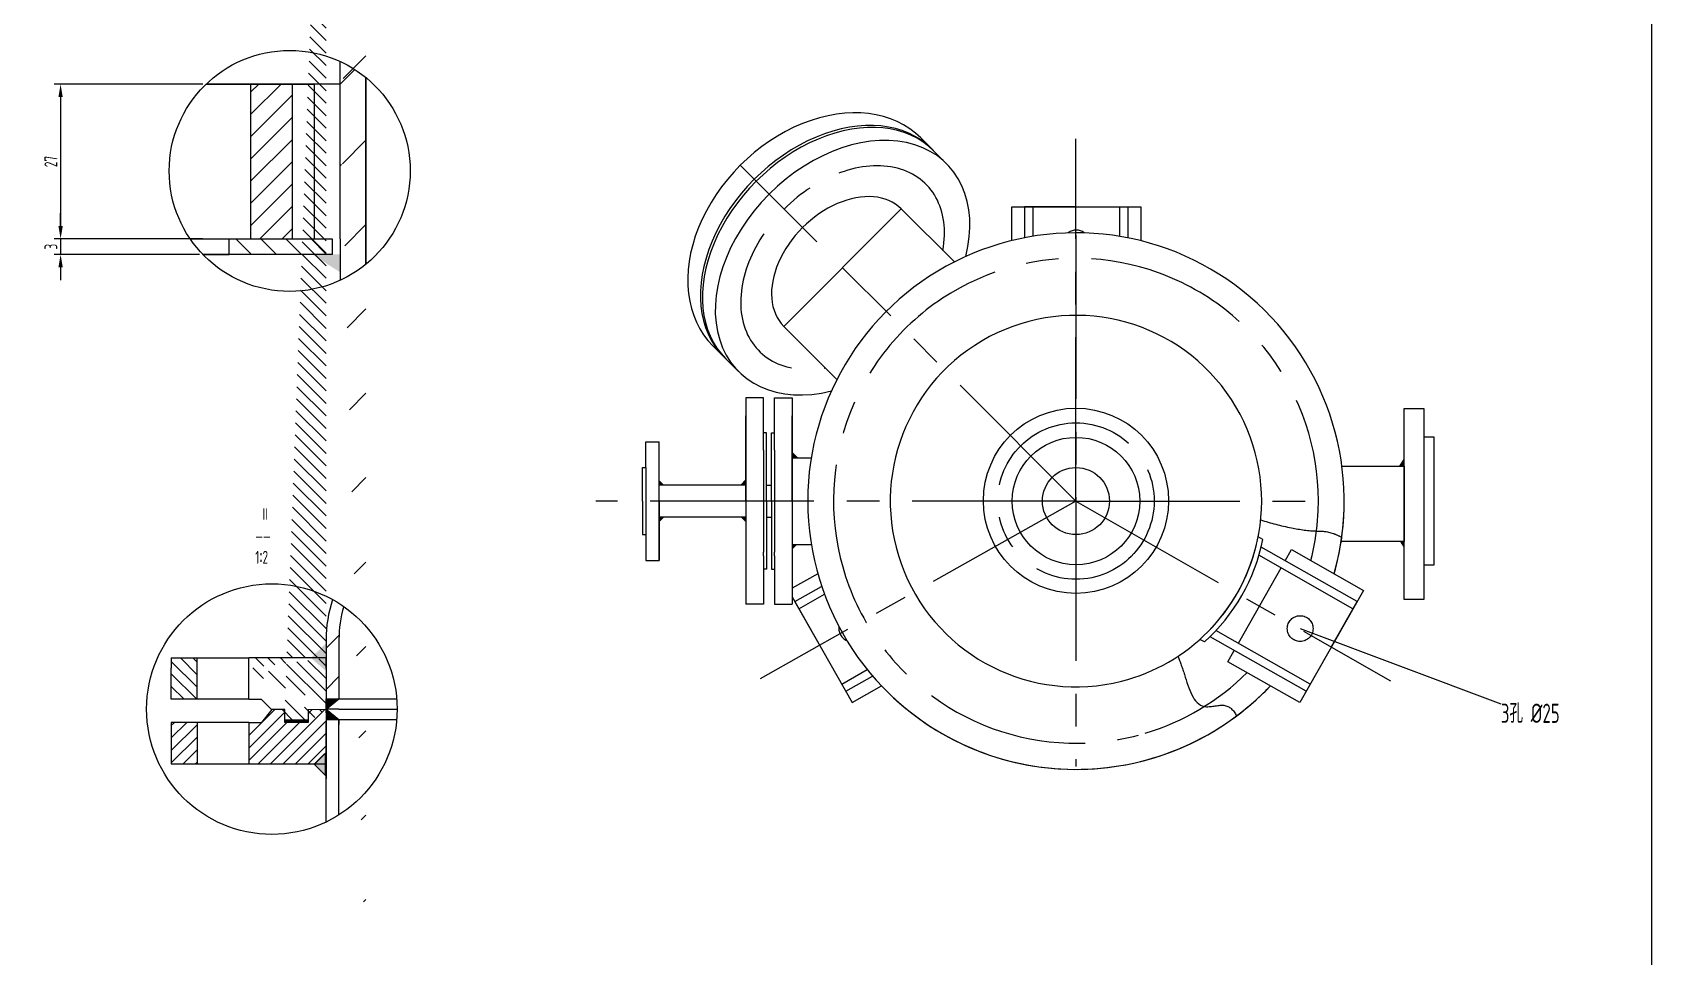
# Model space of a CAD drawing. Extents: x 1431 to 2420, y 1211 to 2052.
# Drawn here: x 1711.5 to 2025.4, y 1568.9 to 1748 of the extents above; entities that cross this region are included whole.
import ezdxf

# ---------------------------------------------------------------- set-up
doc = ezdxf.new("R2010")
doc.units = 0
doc.linetypes.add('CENTER', pattern=[50.8, 31.75, -6.35, 6.35, -6.35])
doc.linetypes.add('CENTER2', pattern=[28.575, 19.05, -3.175, 3.175, -3.175])
doc.layers.get('0').update_dxf_attribs({"linetype": 'CONTINUOUS'})
doc.layers.get('DEFPOINTS').update_dxf_attribs({"linetype": 'CONTINUOUS'})
for name, color, linetype in [('ZHONGXINGX', 7, 'CENTER2'), ('中心线', 1, 'CENTER'), ('中线', 250, 'CONTINUOUS'), ('吊耳', 250, 'CONTINUOUS'), ('图层1', 5, 'CONTINUOUS'), ('塔体边框', 250, 'CONTINUOUS'), ('引线', 250, 'CONTINUOUS'), ('手孔', 250, 'CONTINUOUS'), ('标注线', 250, 'CENTER'), ('法兰', 250, 'CONTINUOUS'), ('细实线', 7, 'CONTINUOUS'), ('进气管', 250, 'CENTER'), ('进液管', 250, 'CENTER')]:
    doc.layers.add(name, color=color, linetype=linetype)
doc.styles.get("Standard").update_dxf_attribs({"font": 'isocp.shx', "width": 0.707, "bigfont": 'hztxt.shx'})
doc.dimstyles.new('ISO-25', dxfattribs={"dimtxt": 2.5, "dimasz": 2.5, "dimexe": 1.25, "dimexo": 0.625, "dimtad": 1, "dimtxsty": 'STANDARD', "dimcen": 2.5, "dimazin": 3, "dimtfac": 1, "dimtmove": 0, "dimatfit": 3})
pattern_1 = [(135, (1488.7896, 1317.9965), (-1.2123346, -1.2123346), [])]

# ---------------------------------------------------------------- blocks, each defined once
blk = doc.blocks.new('*D39')
at = {"layer": 'DEFPOINTS', "color": 0}
for p in [(1745.14, 1737.98), (1716.92, 1707.97), (1745.14, 1707.97)]:
    blk.add_point(p, dxfattribs=at)
at = {"layer": '细实线', "color": 0}
for p, q in [((1744.52, 1737.98), (1715.67, 1737.98)), ((1716.92, 1735.48), (1716.92, 1710.47)), ((1744.52, 1707.97), (1715.67, 1707.97))]:
    blk.add_line(p, q, dxfattribs=at)
for points in [[(1716.5, 1735.48), (1717.33, 1735.48), (1716.92, 1737.98)], [(1716.5, 1710.47), (1717.33, 1710.47), (1716.92, 1707.97)]]:
    blk.add_solid(points, dxfattribs=at)
at = {"layer": '细实线', "color": 0, "insert": (1715.04, 1722.98), "char_height": 2.5, "attachment_point": 5, "rotation": 90}
blk.add_mtext('27', dxfattribs=at)
blk = doc.blocks.new('*D40')
at = {"layer": 'DEFPOINTS', "color": 0}
for p in [(1742.05, 1707.97), (1716.92, 1704.97), (1744.49, 1704.97)]:
    blk.add_point(p, dxfattribs=at)
at = {"layer": '细实线', "color": 0}
for p, q in [((1716.92, 1710.47), (1716.92, 1712.97)), ((1741.42, 1707.97), (1715.67, 1707.97)), ((1716.92, 1707.97), (1716.92, 1704.97)), ((1743.86, 1704.97), (1715.67, 1704.97)), ((1716.92, 1702.47), (1716.92, 1699.97))]:
    blk.add_line(p, q, dxfattribs=at)
for points in [[(1716.5, 1710.47), (1717.34, 1710.47), (1716.92, 1707.97)], [(1716.5, 1702.47), (1717.34, 1702.47), (1716.92, 1704.97)]]:
    blk.add_solid(points, dxfattribs=at)
at = {"layer": '细实线', "color": 0, "insert": (1715.04, 1706.47), "char_height": 2.5, "attachment_point": 5, "rotation": 90}
blk.add_mtext('3', dxfattribs=at)

msp = doc.modelspace()

# ---------------------------------------------------------------- hatches: boundary and pattern name
h = msp.add_hatch(color=250)
h.dxf.hatch_style = 1
h.paths.add_polyline_path([(1771.099, 1704.968), (1769.598, 1704.968), (1765.683, 1704.968), (1771.099, 1701.52)])
h = msp.add_hatch(color=250)
h.dxf.hatch_style = 1
h.paths.add_polyline_path([(1770.888, 1618.839), (1768.505, 1618.839), (1768.388, 1618.839), (1768.388, 1616.842)])
h = msp.add_hatch(color=250)
h.dxf.hatch_style = 1
h.paths.add_polyline_path([(1768.388, 1616.842), (1768.388, 1614.842), (1770.888, 1614.842)])
at = {"layer": '图层1'}
h = msp.add_hatch(color=250, dxfattribs=at)
h.dxf.hatch_style = 1
h.paths.add_polyline_path([(1768.275, 1608.317), (1766.204, 1606.246), (1768.275, 1606.246)])
h.paths.add_polyline_path([(1768.275, 1606.246), (1766.204, 1606.246), (1766.111, 1606.153), (1768.275, 1603.99)])
at = {"layer": '塔体边框', "linetype": 'CONTINUOUS'}
h = msp.add_hatch(color=256, dxfattribs=at)
h.dxf.hatch_style = 1
h.paths.add_polyline_path([(1977.393, 1665.224), (1976.577, 1663.899), (1977.393, 1663.899)])
h = msp.add_hatch(color=256, dxfattribs=at)
h.dxf.hatch_style = 1
h.paths.add_polyline_path([(1977.393, 1647.974), (1976.577, 1649.299), (1977.393, 1649.299)])
at = {"layer": '法兰', "linetype": 'CONTINUOUS'}
h = msp.add_hatch(color=256, dxfattribs=at)
h.dxf.hatch_style = 1
h.paths.add_polyline_path([(1859.761, 1665.555), (1858.761, 1666.555), (1858.761, 1665.555)])
h = msp.add_hatch(color=256, dxfattribs=at)
h.dxf.hatch_style = 1
h.paths.add_polyline_path([(1832.961, 1661.255), (1832.961, 1660.255), (1833.961, 1660.255)])
h = msp.add_hatch(color=256, dxfattribs=at)
h.dxf.hatch_style = 1
h.paths.add_polyline_path([(1848.761, 1660.255), (1849.761, 1660.255), (1849.761, 1661.255)])
h = msp.add_hatch(color=256, dxfattribs=at)
h.dxf.hatch_style = 1
h.paths.add_polyline_path([(1832.961, 1653.055), (1832.961, 1654.055), (1833.961, 1654.055)])
h = msp.add_hatch(color=256, dxfattribs=at)
h.dxf.hatch_style = 1
h.paths.add_polyline_path([(1849.761, 1653.055), (1848.761, 1654.055), (1849.761, 1654.055)])
h = msp.add_hatch(color=256, dxfattribs=at)
h.dxf.hatch_style = 1
h.paths.add_polyline_path([(1858.761, 1647.755), (1858.761, 1648.755), (1859.761, 1648.755)])
at = {"layer": '细实线'}
h = msp.add_hatch(dxfattribs=at)
h.set_pattern_fill('ANSI31', color=0, scale=3.64182)
h.set_pattern_definition([(45, (995.711, 750.491), (-8.17612, 8.17612), [])])
edge = h.paths.add_edge_path()
edge.add_line((1776.101, 1563.088), (1776.101, 1962.86))
edge.add_line((1771.099, 1707.969), (1771.099, 1737.984))
h = msp.add_hatch(dxfattribs=at)
h.set_pattern_fill('ANSI31', color=250, scale=0.54, angle=90)
h.set_pattern_definition(pattern_1)
edge = h.paths.add_edge_path()
edge.add_line((1753.394, 1624.746), (1753.388, 1626.746))
edge.add_line((1753.388, 1618.737), (1753.388, 1624.746))
edge.add_line((1768.388, 1626.746), (1753.388, 1626.746))
edge.add_line((1768.388, 1616.842), (1768.388, 1831.115))
edge.add_line((1760.388, 1616.737), (1757.886, 1616.735))
edge.add_line((1760.388, 1614.746), (1764.9, 1614.746))
edge.add_line((1764.9, 1616.746), (1764.9, 1614.246))
edge.add_line((1768.4, 1616.746), (1764.9, 1616.746))
h = msp.add_hatch(dxfattribs=at)
h.set_pattern_fill('ANSI31', color=250, scale=0.96048)
h.set_pattern_definition([(45, (147.2876, -55.5337), (-2.156339, 2.156339), [])])
h.paths.add_polyline_path([(1761.833, 1737.984), (1753.829, 1737.984), (1753.829, 1707.969), (1761.833, 1707.969)])
h = msp.add_hatch(dxfattribs=at)
h.set_pattern_fill('ANSI31', color=250, scale=1.08054, angle=90)
h.set_pattern_definition([(135, (147.2876, -55.5337), (-2.4258815, -2.4258815), [])])
h.paths.add_polyline_path([(1769.598, 1707.969), (1749.588, 1707.969), (1749.588, 1704.968), (1769.598, 1704.968)])
h = msp.add_hatch(dxfattribs=at)
h.set_pattern_fill('ANSI31', color=256, scale=1.78)
h.set_pattern_definition([(45, (1558.3876, 163.837), (-3.996214, 3.996214), [])])
h.paths.add_polyline_path([(1800.808, 1663.468), (1800.729, 1663.433), (1800.649, 1663.398), (1800.689, 1663.415), (1800.729, 1663.433), (1800.768, 1663.45)])
h.paths.add_polyline_path([(1799.432, 1662.85), (1799.354, 1662.814), (1799.276, 1662.778), (1799.315, 1662.796), (1799.354, 1662.814), (1799.393, 1662.832)])
h.paths.add_polyline_path([(1799.237, 1662.76), (1799.159, 1662.725), (1799.082, 1662.689), (1799.121, 1662.707), (1799.159, 1662.725), (1799.198, 1662.742)])
h.paths.add_polyline_path([(1799.627, 1662.939), (1799.548, 1662.903), (1799.471, 1662.868), (1799.51, 1662.886), (1799.549, 1662.903), (1799.588, 1662.921)])
h.paths.add_polyline_path([(1799.043, 1662.671), (1798.966, 1662.635), (1798.888, 1662.599), (1798.927, 1662.617), (1798.966, 1662.635), (1799.004, 1662.653)])
h.paths.add_polyline_path([(1799.822, 1663.028), (1799.744, 1662.992), (1799.666, 1662.957), (1799.705, 1662.975), (1799.744, 1662.992), (1799.783, 1663.01)])
h.paths.add_polyline_path([(1798.85, 1662.581), (1798.772, 1662.545), (1798.695, 1662.508), (1798.734, 1662.526), (1798.772, 1662.545), (1798.811, 1662.563)])
h.paths.add_polyline_path([(1800.018, 1663.117), (1799.94, 1663.081), (1799.861, 1663.046), (1799.901, 1663.063), (1799.94, 1663.081), (1799.979, 1663.099)])
h.paths.add_polyline_path([(1798.657, 1662.49), (1798.58, 1662.454), (1798.503, 1662.418), (1798.541, 1662.436), (1798.58, 1662.454), (1798.618, 1662.472)])
h.paths.add_polyline_path([(1800.215, 1663.205), (1800.136, 1663.17), (1800.058, 1663.134), (1800.097, 1663.152), (1800.136, 1663.17), (1800.176, 1663.187)])
h.paths.add_polyline_path([(1798.464, 1662.4), (1798.396, 1662.368), (1798.388, 1662.363), (1798.426, 1662.381)])
h.paths.add_polyline_path([(1800.412, 1663.293), (1800.333, 1663.258), (1800.254, 1663.222), (1800.294, 1663.24), (1800.333, 1663.258), (1800.373, 1663.275)])
edge = h.paths.add_edge_path()
edge.add_arc((1757.875, 1616.833), 24.283, 54.96837, 61.00749)
edge.add_line((1769.645, 1638.073), (1769.391, 1637.262))
edge.add_line((1769.391, 1637.262), (1769.125, 1636.278))
edge.add_line((1769.125, 1636.278), (1768.9, 1635.292))
edge.add_line((1768.9, 1635.292), (1768.716, 1634.304))
edge.add_line((1768.716, 1634.304), (1768.572, 1633.314))
edge.add_line((1768.572, 1633.314), (1768.47, 1632.322))
edge.add_line((1768.47, 1632.322), (1768.408, 1631.33))
edge.add_line((1768.408, 1631.33), (1768.388, 1630.337))
edge.add_line((1768.388, 1630.337), (1768.388, 1618.372))
edge.add_line((1768.388, 1618.372), (1770.888, 1618.337))
edge.add_line((1770.888, 1618.337), (1770.888, 1630.337))
edge.add_line((1770.888, 1630.337), (1770.895, 1630.897))
edge.add_line((1770.895, 1630.897), (1770.916, 1631.458))
edge.add_line((1770.916, 1631.458), (1770.951, 1632.018))
edge.add_line((1770.951, 1632.018), (1771.001, 1632.578))
edge.add_line((1771.001, 1632.578), (1771.065, 1633.137))
edge.add_line((1771.065, 1633.137), (1771.143, 1633.696))
edge.add_line((1771.143, 1633.696), (1771.235, 1634.255))
edge.add_line((1771.235, 1634.255), (1771.341, 1634.813))
edge.add_line((1771.341, 1634.813), (1771.462, 1635.37))
edge.add_line((1771.462, 1635.37), (1771.596, 1635.926))
edge.add_line((1771.596, 1635.926), (1771.745, 1636.482))
edge.add_line((1771.745, 1636.482), (1771.814, 1636.717))
h.paths.add_polyline_path([(1800.61, 1663.38), (1800.531, 1663.345), (1800.452, 1663.31), (1800.491, 1663.328), (1800.531, 1663.345), (1800.57, 1663.363)])
h.paths.add_polyline_path([(1800.888, 1663.503), (1800.883, 1663.501), (1800.848, 1663.485)])
h = msp.add_hatch(color=250, dxfattribs=at)
h.dxf.hatch_style = 1
h.paths.add_polyline_path([(1768.388, 1629.659), (1765.47, 1626.746), (1768.388, 1626.746)])
h.paths.add_polyline_path([(1768.388, 1626.746), (1765.47, 1626.746), (1768.388, 1624.172)])
h = msp.add_hatch(dxfattribs=at)
h.set_pattern_fill('ANSI31', color=250, scale=0.54, angle=90)
h.set_pattern_definition(pattern_1)
h.paths.add_polyline_path([(1743.388, 1624.746), (1743.388, 1626.746), (1738.388, 1626.746), (1738.388, 1624.746), (1738.388, 1618.737), (1743.388, 1618.737)])
h = msp.add_hatch(dxfattribs=at)
h.set_pattern_fill('ANSI31', color=250, scale=0.54)
h.set_pattern_definition([(45, (1488.7896, 1317.9965), (-1.2123346, 1.2123346), [])])
h.paths.add_polyline_path([(1743.388, 1614.246), (1738.388, 1614.246), (1738.388, 1608.724), (1738.388, 1606.246), (1743.388, 1606.246)])
h.paths.add_polyline_path([(1768.388, 1615.342), (1768.355, 1616.746), (1764.9, 1616.746), (1764.9, 1614.246), (1760.388, 1614.246), (1760.388, 1616.737), (1757.886, 1616.735), (1755.837, 1614.246), (1753.388, 1614.246), (1753.388, 1606.246), (1766.177, 1606.246), (1768.079, 1608.147), (1768.275, 1608.317), (1768.275, 1606.246), (1768.388, 1606.246)])
h = msp.add_hatch(dxfattribs=at)
h.set_pattern_fill('ANSI37', color=250, scale=0.076)
h.set_pattern_definition([(45, (1488.78956, 1317.99655), (-0.17062487, 0.17062487), []), (135, (1488.78956, 1317.99655), (-0.17062487, -0.17062487), [])])
h.paths.add_polyline_path([(1764.9, 1614.746), (1760.388, 1614.746), (1760.388, 1614.246), (1764.9, 1614.246)])

# ---------------------------------------------------------------- linework, layer by layer
for p, q in [((1771.099, 1737.984), (1771.099, 1742.368)), ((1776.101, 1739.247), (1776.101, 1703.05)), ((1745.143, 1737.984), (1766.096, 1737.984)), ((1771.099, 1737.984), (1745.143, 1737.984)), ((1766.096, 1737.984), (1766.096, 1707.969)), ((1771.099, 1707.969), (1771.099, 1737.984)), ((1742.049, 1707.969), (1769.598, 1707.969)), ((1749.588, 1704.968), (1749.588, 1707.969)), ((1769.598, 1707.969), (1769.598, 1704.968)), ((1771.099, 1707.969), (1771.099, 1699.929)), ((1769.598, 1704.968), (1744.488, 1704.968)), ((1744.488, 1704.968), (1749.588, 1704.968)), ((1768.388, 1630.474), (1768.388, 1614.32)), ((1770.888, 1630.337), (1770.888, 1618.839)), ((1770.888, 1616.837), (1782.158, 1616.837)), ((1768.388, 1615.842), (1768.388, 1603.342)), ((1768.388, 1615.842), (1768.388, 1615.842)), ((1768.388, 1594.944), (1768.388, 1614.182)), ((1768.423, 1615.813), (1768.423, 1603.313)), ((1770.888, 1596.332), (1770.888, 1614.842))]:
    msp.add_line(p, q)
at = {"color": 0}
for p, q in [((1753.829, 1707.969), (1753.829, 1737.984)), ((1761.833, 1737.984), (1761.833, 1707.969)), ((1738.388, 1626.746), (1738.388, 1624.746)), ((1738.388, 1626.746), (1753.388, 1626.746)), ((1743.388, 1624.746), (1743.388, 1626.746)), ((1768.388, 1626.746), (1753.388, 1626.746)), ((1753.394, 1624.746), (1753.388, 1626.746)), ((1768.388, 1624.746), (1768.388, 1626.746)), ((1738.388, 1618.737), (1738.388, 1624.746)), ((1743.388, 1618.737), (1743.388, 1624.746)), ((1753.388, 1618.737), (1753.388, 1624.746)), ((1753.388, 1618.737), (1738.388, 1618.737)), ((1753.388, 1618.737), (1755.828, 1618.737)), ((1755.828, 1618.737), (1757.863, 1616.707)), ((1757.888, 1616.737), (1755.837, 1614.246)), ((1760.388, 1616.737), (1757.886, 1616.735)), ((1760.388, 1616.737), (1757.888, 1616.737)), ((1760.388, 1614.246), (1760.388, 1616.737)), ((1764.9, 1616.746), (1764.9, 1614.246)), ((1768.355, 1616.733), (1768.388, 1615.342)), ((1768.388, 1616.842), (1768.388, 1618.842)), ((1768.388, 1616.842), (1770.888, 1618.839)), ((1768.505, 1618.839), (1768.388, 1618.839)), ((1770.888, 1616.837), (1768.388, 1616.842)), ((1768.388, 1616.842), (1768.388, 1614.842)), ((1768.388, 1616.842), (1770.888, 1614.842)), ((1768.505, 1618.839), (1782.075, 1618.839)), ((1738.388, 1614.246), (1738.388, 1606.246)), ((1738.388, 1614.246), (1738.388, 1608.724)), ((1753.388, 1614.246), (1738.388, 1614.246)), ((1743.388, 1614.246), (1743.388, 1608.724)), ((1743.388, 1614.246), (1743.388, 1606.246)), ((1753.388, 1614.246), (1755.837, 1614.246)), ((1753.388, 1614.246), (1753.388, 1608.724)), ((1753.388, 1614.246), (1753.388, 1606.246)), ((1760.388, 1614.746), (1764.9, 1614.746)), ((1760.388, 1614.246), (1760.388, 1614.746)), ((1764.9, 1614.246), (1760.388, 1614.246)), ((1768.388, 1614.842), (1782.076, 1614.842)), ((1738.388, 1606.246), (1768.388, 1606.246))]:
    msp.add_line(p, q, dxfattribs=at)
msp.add_arc((1913.761, 1657.155), 36, 316.49139, 284.2364)
for major_axis, ratio, start_param in [((-90, 0), 0.5166667, 6.1160111), ((-87.5, 0), 0.5028571, 6.1376508)]:
    msp.add_ellipse((1858.388, 1630.337), major_axis=major_axis, ratio=ratio, start_param=start_param, end_param=6.2831853)
at = {"layer": 'ZHONGXINGX', "color": 0, "linetype": 'CONTINUOUS'}
msp.add_line((1776.101, 1703.05), (1776.101, 1739.247), dxfattribs=at)
at = {"layer": '中心线', "linetype": 'CENTER'}
for p, q in [((1913.761, 1657.155), (1913.761, 1727.382)), ((1913.761, 1708.709), (1913.761, 1605.725)), ((1913.761, 1657.155), (1868.518, 1702.398)), ((1913.761, 1657.155), (1820.688, 1657.155)), ((1913.761, 1657.155), (1852.561, 1622.711)), ((1913.761, 1657.155), (1962.787, 1657.155)), ((1913.761, 1657.155), (1974.72, 1622.288))]:
    msp.add_line(p, q, dxfattribs=at)
at = {"layer": '中心线', "linetype": 'CONTINUOUS'}
msp.add_line((1857.134, 1691.014), (1879.903, 1713.782), dxfattribs=at)
at = {"layer": '中心线', "color": 0, "linetype": 'CONTINUOUS'}
msp.add_ellipse((1868.518, 1702.398), major_axis=(11.384, 11.384), ratio=0.6819891, start_param=0, end_param=3.1415927, dxfattribs=at)
at = {"layer": '中线', "linetype": 'CENTER'}
for p, q in [((1888.671, 1722.551), (1883.671, 1727.55)), ((1863.519, 1707.397), (1848.677, 1722.239)), ((1848.366, 1682.246), (1843.366, 1687.245))]:
    msp.add_line(p, q, dxfattribs=at)
msp.add_circle((1913.761, 1657.155), 15.155, dxfattribs=at)
for start, end in [(345.72866, 284.90922), (286.5902, 314.88091)]:
    msp.add_arc((1913.761, 1657.217), 47, start, end, dxfattribs=at)
at = {"layer": '中线', "linetype": 'CONTINUOUS'}
for centre, ratio, start_param, end_param in [((1863.519, 1707.397), 0.7364912, 0, 3.1415927), ((1865.633, 1705.283), 0.7070175, 0, 3.1415927), ((1866.015, 1704.901), 0.7070175, 0, 3.1415927), ((1868.518, 1702.398), 0.7070175, 5.4161341, 10.2918292)]:
    msp.add_ellipse(centre, major_axis=(20.153, 20.153), ratio=ratio, start_param=start_param, end_param=end_param, dxfattribs=at)
at = {"layer": '中线', "linetype": 'CENTER'}
msp.add_ellipse((1868.518, 1702.398), major_axis=(16.168, 16.168), ratio=0.7015089, start_param=5.4935881, end_param=10.2143752, dxfattribs=at)
at = {"layer": '吊耳', "linetype": 'CENTER'}
for p, q in [((1901.314, 1714.177), (1926.314, 1714.179)), ((1901.315, 1707.645), (1901.314, 1714.177)), ((1913.814, 1714.178), (1903.814, 1714.177)), ((1903.814, 1714.177), (1903.815, 1708.198)), ((1903.814, 1714.177), (1905.414, 1714.177)), ((1905.414, 1714.177), (1905.415, 1708.485)), ((1913.814, 1714.178), (1923.814, 1714.178)), ((1922.214, 1714.178), (1922.215, 1708.477)), ((1923.814, 1714.178), (1923.815, 1708.189)), ((1926.314, 1714.179), (1926.315, 1707.633)), ((1949.982, 1649.709), (1949.091, 1650.215)), ((1968.246, 1637.68), (1949.656, 1648.24)), ((1967.455, 1636.288), (1949.195, 1646.662)), ((1954.326, 1645.587), (1955.56, 1647.761)), ((1955.56, 1647.761), (1969.481, 1639.853)), ((1863.705, 1643.071), (1858.761, 1640.262)), ((1945.244, 1629.585), (1953.536, 1644.195)), ((1858.761, 1638.586), (1870.389, 1618.116)), ((1859.276, 1637.68), (1864.459, 1640.624)), ((1860.066, 1636.288), (1864.999, 1639.091)), ((1969.481, 1639.853), (1957.132, 1618.116)), ((1938.647, 1629.843), (1937.777, 1630.337)), ((1958.367, 1620.29), (1939.745, 1630.868)), ((1959.157, 1621.681), (1940.897, 1632.054)), ((1943.22, 1626.019), (1944.454, 1628.193)), ((1868.364, 1621.681), (1873.304, 1624.487)), ((1869.155, 1620.29), (1874.345, 1623.238)), ((1957.132, 1618.116), (1943.22, 1626.019)), ((1870.389, 1618.116), (1876.063, 1621.339))]:
    msp.add_line(p, q, dxfattribs=at)
at = {"layer": '吊耳', "linetype": 'CONTINUOUS'}
for p, q in [((1864.215, 1628.985), (1859.276, 1637.68)), ((1963.306, 1628.985), (1968.246, 1637.68))]:
    msp.add_line(p, q, dxfattribs=at)
at = {"layer": '吊耳', "linetype": 'CENTER'}
msp.add_circle((1957.225, 1632.439), 2.5, dxfattribs=at)
msp.add_arc((1870.297, 1632.439), 2.5, 171.90404, 247.34577, dxfattribs=at)
at = {"layer": '图层1', "color": 0}
for p, q in [((1770.888, 1614.842), (1770.888, 1613.837)), ((1768.079, 1608.147), (1766.098, 1606.166)), ((1768.275, 1608.317), (1766.111, 1606.153)), ((1768.275, 1603.989), (1768.275, 1608.317)), ((1766.098, 1606.166), (1768.275, 1603.989))]:
    msp.add_line(p, q, dxfattribs=at)
at = {"layer": '塔体边框', "linetype": 'CONTINUOUS'}
for p, q in [((1976.577, 1663.899), (1977.393, 1665.224)), ((1764.9, 1616.746), (1768.388, 1616.842))]:
    msp.add_line(p, q, dxfattribs=at)
at = {"layer": '塔体边框'}
msp.add_lwpolyline([(1431.356, 2052.047), (2025.356, 2052.047), (2025.356, 1211.047), (1431.356, 1211.047)], close=True, dxfattribs=at)
msp.add_circle((1913.761, 1657.217), 17.945, dxfattribs=at)
at = {"layer": '塔体边框', "linetype": 'CONTINUOUS'}
msp.add_arc((1913.761, 1657.155), 36, 284.2364, 346.49139, dxfattribs=at)
at = {"layer": '引线', "linetype": 'CONTINUOUS'}
msp.add_line((1957.225, 1632.439), (1996.128, 1617.886), dxfattribs=at)
at = {"layer": '手孔', "linetype": 'CONTINUOUS'}
for p, q in [((1879.903, 1713.782), (1890.182, 1703.503)), ((1857.134, 1691.014), (1867.414, 1680.734))]:
    msp.add_line(p, q, dxfattribs=at)
for radius in [12.355, 6.5]:
    msp.add_circle((1913.761, 1657.155), radius, dxfattribs=at)
at = {"layer": '标注线', "linetype": 'CONTINUOUS'}
for centre, radius, start, end in [((1913.814, 1707.188), 2.5, 51.32971, 128.61944), ((1914.418, 1656.834), 36.271, 311.91426, 348.67178)]:
    msp.add_arc(centre, radius, start, end, dxfattribs=at)
at = {"layer": '标注线', "linetype": 'CENTER'}
for points, knots in [([(1949.576, 1653.507), (1951.504, 1652.921), (1955.025, 1651.926), (1960.086, 1651.233), (1962.598, 1651.389), (1964.725, 1650.43), (1965.287, 1650.148)], [1.8736368, 1.8736368, 1.8736368, 1.8736368, 7.9951865, 12.899927, 16.2271877, 17.3924279, 17.3924279, 17.3924279, 17.3924279]), ([(1933.531, 1627.07), (1933.959, 1625.968), (1935.255, 1622.387), (1936.887, 1616.106), (1942.778, 1618.23), (1944.317, 1616.658), (1944.886, 1615.499)], [5.2264058, 5.2264058, 5.2264058, 5.2264058, 8.7535478, 16.0244272, 19.7874452, 23.5796995, 23.5796995, 23.5796995, 23.5796995])]:
    msp.add_open_spline(points, degree=3, knots=knots, dxfattribs=at)
at = {"layer": '法兰', "linetype": 'CONTINUOUS'}
for p, q in [((1849.761, 1677.155), (1849.761, 1637.155)), ((1853.173, 1677.155), (1849.761, 1677.155)), ((1853.173, 1667.779), (1853.173, 1677.155)), ((1855.349, 1667.779), (1855.349, 1677.155)), ((1855.349, 1677.155), (1858.761, 1677.155)), ((1858.761, 1677.155), (1858.761, 1637.155)), ((1849.761, 1657.155), (1849.761, 1673.655)), ((1858.761, 1657.155), (1858.761, 1673.655)), ((1977.393, 1638.099), (1977.393, 1675.099)), ((1977.393, 1675.099), (1981.193, 1675.099)), ((1981.193, 1675.099), (1981.193, 1638.099)), ((1853.761, 1670.355), (1853.173, 1670.355)), ((1853.761, 1657.155), (1853.761, 1670.355)), ((1854.761, 1657.155), (1854.761, 1670.355)), ((1854.761, 1670.355), (1855.349, 1670.355)), ((1830.361, 1663.655), (1830.361, 1668.655)), ((1830.361, 1668.655), (1832.961, 1668.655)), ((1832.961, 1645.655), (1832.961, 1668.655)), ((1853.173, 1667.055), (1853.173, 1667.779)), ((1853.173, 1667.055), (1853.173, 1647.255)), ((1855.349, 1667.055), (1855.349, 1667.779)), ((1855.349, 1667.055), (1855.349, 1647.255)), ((1983.193, 1669.512), (1981.193, 1669.512)), ((1983.193, 1644.799), (1983.193, 1669.512)), ((1858.761, 1665.555), (1858.761, 1666.555)), ((1858.761, 1666.555), (1858.761, 1665.555)), ((1859.761, 1665.555), (1858.761, 1666.555)), ((1858.761, 1665.555), (1859.761, 1665.555)), ((1829.761, 1657.155), (1829.761, 1663.655)), ((1829.761, 1663.655), (1830.361, 1663.655)), ((1830.361, 1663.655), (1830.361, 1650.655)), ((1848.761, 1660.255), (1849.761, 1661.255)), ((1849.761, 1660.255), (1849.761, 1661.255)), ((1849.761, 1661.255), (1849.761, 1660.255)), ((1849.761, 1660.255), (1832.961, 1660.255)), ((1849.761, 1660.255), (1848.761, 1660.255)), ((1829.761, 1657.155), (1829.761, 1650.655)), ((1832.961, 1657.155), (1832.961, 1645.655)), ((1853.761, 1657.155), (1853.761, 1643.955)), ((1854.261, 1657.155), (1854.261, 1657.155)), ((1854.761, 1657.155), (1854.761, 1643.955)), ((1849.761, 1654.055), (1832.961, 1654.055)), ((1829.761, 1650.655), (1830.361, 1650.655)), ((1830.361, 1650.655), (1830.361, 1645.655)), ((1830.361, 1645.655), (1832.961, 1645.655)), ((1853.173, 1646.532), (1853.173, 1647.255)), ((1853.173, 1646.532), (1853.173, 1637.155)), ((1855.349, 1646.532), (1855.349, 1647.255)), ((1855.349, 1646.532), (1855.349, 1637.155)), ((1853.761, 1643.955), (1853.173, 1643.955)), ((1854.761, 1643.955), (1855.349, 1643.955)), ((1981.193, 1644.799), (1983.193, 1644.799)), ((1853.173, 1637.155), (1849.761, 1637.155)), ((1855.349, 1637.155), (1858.761, 1637.155))]:
    msp.add_line(p, q, dxfattribs=at)
at = {"layer": '法兰'}
for start, end in [(344.28457, 180), (180, 314.28457), (344.28457, 0), (225.71543, 316.46609), (314.28457, 316.46609)]:
    msp.add_arc((1913.761, 1657.155), 52, start, end, dxfattribs=at)
at = {"layer": '细实线', "color": 0}
msp.add_line((1771.147, 1737.96), (1773.98, 1740.788), dxfattribs=at)
for centre, radius in [((1761.334, 1721.149), 23.358), ((1757.875, 1616.833), 24.283)]:
    msp.add_circle(centre, radius, dxfattribs=at)
at = {"layer": '进气管', "linetype": 'CONTINUOUS'}
for p, q in [((1965.322, 1663.899), (1977.393, 1663.899)), ((1977.393, 1663.899), (1977.393, 1649.299)), ((1977.393, 1649.299), (1965.164, 1649.299)), ((1981.193, 1638.099), (1977.393, 1638.099))]:
    msp.add_line(p, q, dxfattribs=at)
at = {"layer": '进液管', "linetype": 'CENTER'}
for p, q in [((1858.761, 1665.555), (1862.444, 1665.555)), ((1858.761, 1648.755), (1862.444, 1648.755))]:
    msp.add_line(p, q, dxfattribs=at)
at = {"layer": '进液管', "linetype": 'CONTINUOUS'}
for p, q in [((1853.761, 1660.255), (1854.761, 1660.255)), ((1853.761, 1654.055), (1854.761, 1654.055))]:
    msp.add_line(p, q, dxfattribs=at)

# ---------------------------------------------------------------- texts
at = {"layer": '引线', "linetype": 'CONTINUOUS', "insert": (1996.128, 1617.886), "char_height": 3.71794, "attachment_point": 1}
msp.add_mtext_dynamic_manual_height_columns('3孔 {\\fISOCPEUR|b0|i0|c0|p34;%%C}25', width=19.77517, gutter_width=12.5, heights=[0], dxfattribs=at)
at = {"layer": '细实线', "color": 0, "insert": (1754.661, 1655.844), "char_height": 2.5, "attachment_point": 1}
msp.add_mtext_dynamic_manual_height_columns(' Ⅱ\\P——\\P1∶2', width=18.15151, gutter_width=12.5, heights=[0], dxfattribs=at)

# ---------------------------------------------------------------- dimensions: what is measured, and where the dimension line sits
at = {"layer": '细实线', "color": 0}
for base, p1, p2, text, picture, middle in [((1716.918, 1707.969), (1745.143, 1737.984), (1745.143, 1707.969), '27', '*D39', (1715.043, 1722.977)), ((1716.92, 1704.968), (1742.049, 1707.969), (1744.488, 1704.968), '3', '*D40', (1715.045, 1706.469))]:
    dim = msp.add_linear_dim(base=base, p1=p1, p2=p2, angle=90, text=text, dimstyle='ISO-25', dxfattribs=at)
    dim.commit()
    dim.dimension.update_dxf_attribs({"geometry": picture, "text_midpoint": middle})

doc.saveas('drawing.dxf')
